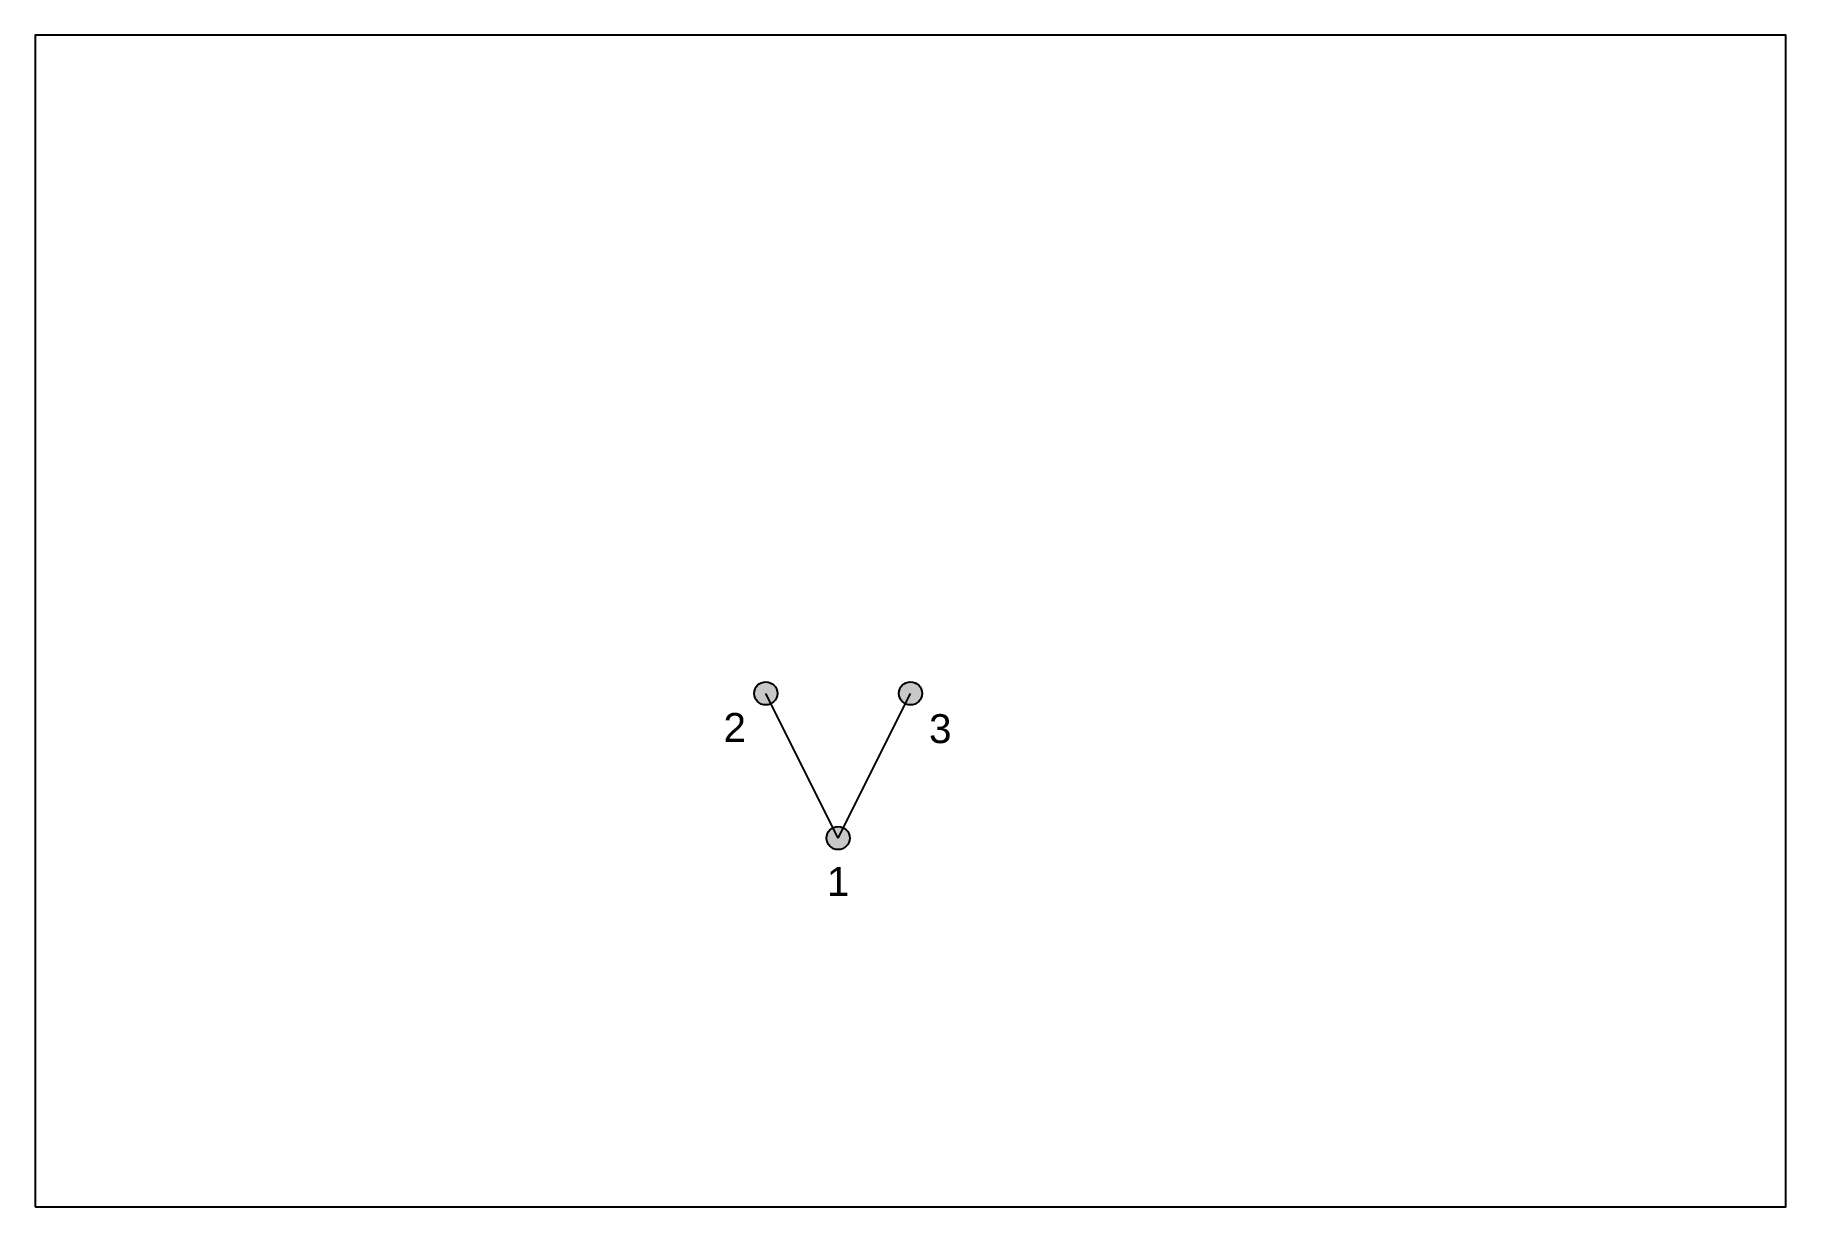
# Model space of a CAD drawing. Header units: inches. Extents: x -5 to 1205, y -5 to 805.
import ezdxf
from ezdxf.enums import TextEntityAlignment as Align

# ---------------------------------------------------------------- set-up
doc = ezdxf.new("R2010")
doc.units = ezdxf.units.IN
doc.header["$MEASUREMENT"] = 0
doc.styles.get("Standard").update_dxf_attribs({"font": 'arial.ttf'})

msp = doc.modelspace()

# ---------------------------------------------------------------- hatches: boundary and pattern name
h = msp.add_hatch(color=255)
edge = h.paths.add_edge_path()
edge.add_arc((500, 350), 8, 0, 360)
h = msp.add_hatch(color=255)
edge = h.paths.add_edge_path()
edge.add_arc((600, 350), 8, 0, 360)
h = msp.add_hatch(color=255)
edge = h.paths.add_edge_path()
edge.add_arc((550, 250), 8, 0, 360)

# ---------------------------------------------------------------- linework, layer by layer
for q in [(500, 350), (600, 350)]:
    msp.add_line((550, 250), q)
msp.add_lwpolyline([(-5, -5), (1205, -5), (1205, 805), (-5, 805)], close=True)
for centre in [(500, 350), (600, 350), (550, 250)]:
    msp.add_circle(centre, 8)

# ---------------------------------------------------------------- texts
msp.add_text('2', height=20).set_placement((486.3, 336.4), align=Align.TOP_RIGHT)
msp.add_text('3', height=20).set_placement((612.8, 335.6), align=Align.TOP_LEFT)
msp.add_text('1', height=20).set_placement((550, 230), align=Align.TOP_CENTER)

doc.saveas('drawing.dxf')
